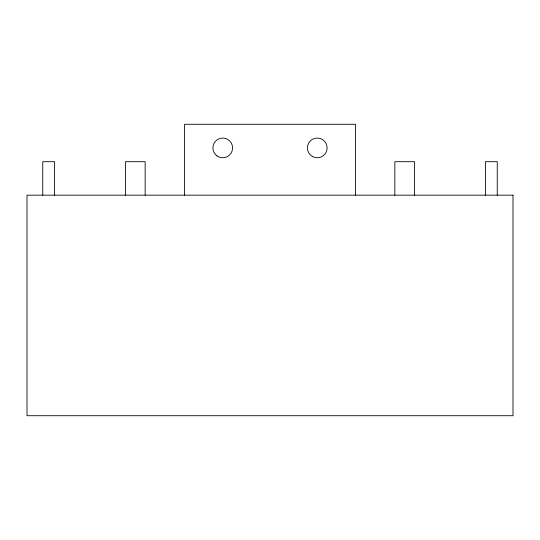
<?xml version="1.0" encoding="UTF-8"?>
<svg xmlns="http://www.w3.org/2000/svg" width="540" height="540" viewBox="0 0 540 540"><rect width="100%" height="100%" fill="white"/><g stroke="black" fill="none" stroke-linecap="round" stroke-linejoin="round"><path stroke-width="0.81" d="M497.245 195.169L497.245 161.696L485.433 161.696L485.433 195.169M414.538 195.169L414.538 161.696L394.848 161.696L394.848 195.169M355.462 195.169L355.462 124.281L184.538 124.281L184.538 195.169M145.152 195.169L145.152 161.696L125.462 161.696L125.462 195.169M54.567 195.169L54.567 161.696L42.755 161.696L42.755 195.169M513 195.169L27 195.169L27 415.719L513 415.719L513 195.169M312.336 156.438A9.848 9.848 0 0 0 327.105 147.906A9.848 9.848 0 0 0 312.336 139.381A9.848 9.848 0 0 0 312.336 156.438M217.08 155.966A9.848 9.848 0 0 0 232.544 148.777A9.848 9.848 0 0 0 218.585 138.983A9.848 9.848 0 0 0 217.08 155.966"/></g></svg>
